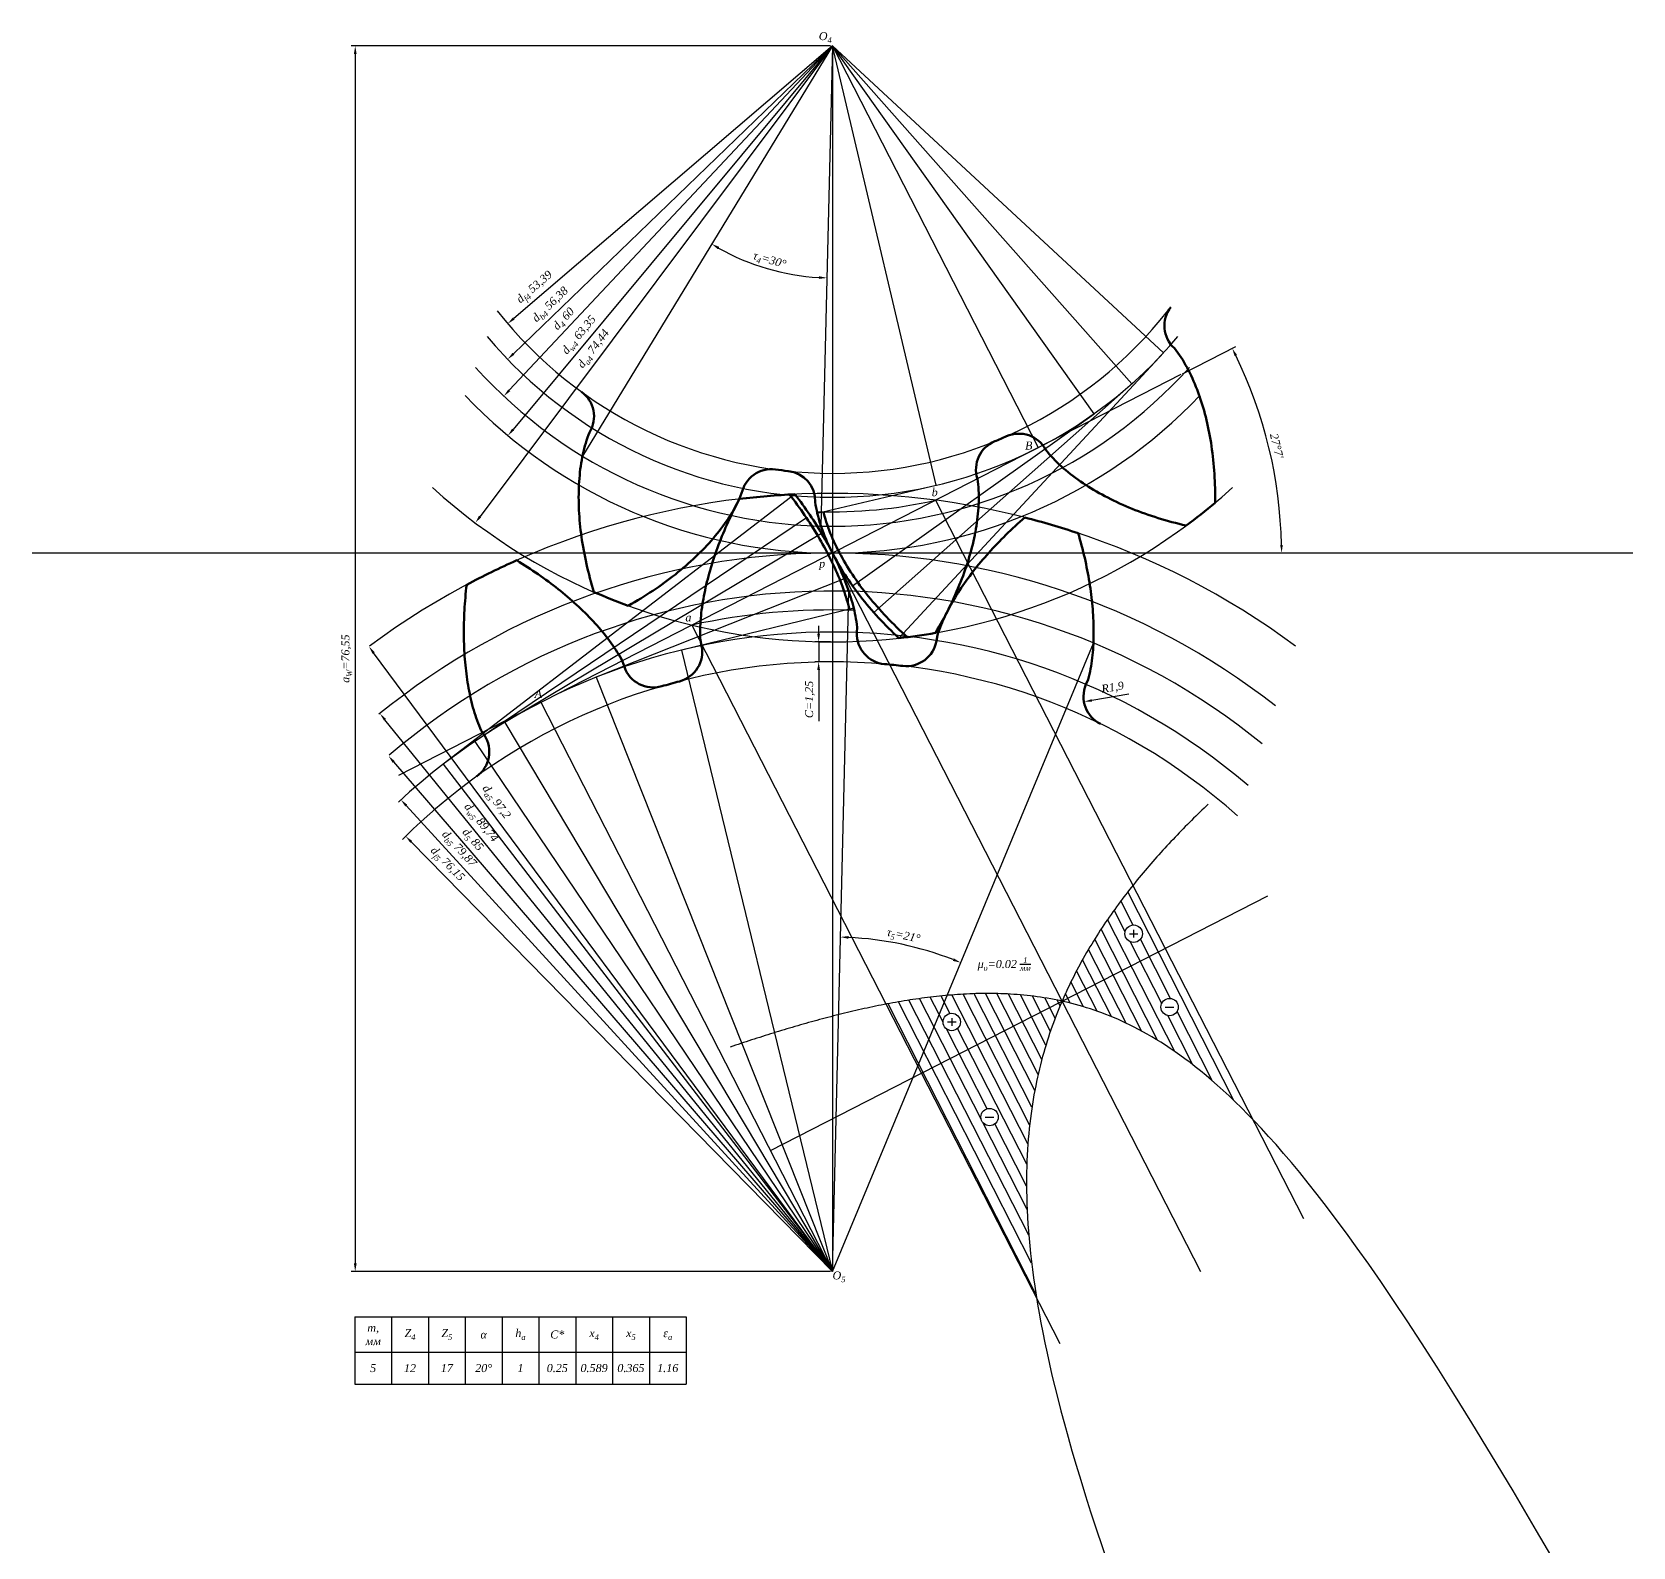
# Model space of a CAD drawing. Header units: millimetres. Extents: x 1322 to 1939, y -282 to 405.
# Drawn here: x 1321.5 to 1421.5, y 119.1 to 213.8 of the extents above; entities that cross this region are included whole.
import ezdxf

# ---------------------------------------------------------------- set-up
doc = ezdxf.new("R2010")
doc.units = ezdxf.units.MM
doc.layers.add('0 @ 0.2', color=7, linetype='Continuous')
doc.styles.get("Standard").update_dxf_attribs({"font": 'timesi.ttf'})
doc.dimstyles.new('ISO-25', dxfattribs={"dimtxt": 2.5, "dimasz": 2.5, "dimexe": 1.25, "dimexo": 0.625, "dimtad": 1, "dimtxsty": 'Standard', "dimcen": 2.5, "dimadec": 0, "dimazin": 0, "dimtfac": 1, "dimtmove": 0, "dimatfit": 3, "dimfxl": 1, "dimarcsym": 0})

# ---------------------------------------------------------------- blocks, each defined once
blk = doc.blocks.new('*D16')
at = {"color": 0, "lineweight": -2}
blk.add_arc((1371.51, 212.9), 14.49, 240.6053, 266.6506, dxfattribs=at)
at = {"color": 0}
for points in [[(1364.36, 200.2), (1364.44, 200.35), (1363.97, 200.53)], [(1370.67, 198.52), (1370.66, 198.35), (1371.17, 198.41)]]:
    blk.add_solid(points, dxfattribs=at)
at = {"layer": 'Defpoints', "color": 0}
for p in [(1371.51, 212.9), (1371.51, 212.9), (1363.7, 200.09), (1366.23, 199.41), (1371.15, 197.9)]:
    blk.add_point(p, dxfattribs=at)
at = {"color": 0, "insert": (1367.57, 199.47), "char_height": 0.5, "attachment_point": 5, "rotation": 343.628}
blk.add_mtext('\\A1;τ\\H0.7x;\\S^ 4;\\H1.42857x;=30°', dxfattribs=at)
blk = doc.blocks.new('*D14')
at = {"color": 0, "lineweight": -2}
blk.add_arc((1371.51, 136.35), 20.89, 68.823, 87.2564, dxfattribs=at)
at = {"color": 0}
for points in [[(1372.51, 157.13), (1372.52, 157.3), (1372.01, 157.24)], [(1379.09, 155.91), (1379.03, 155.75), (1379.52, 155.64)]]:
    blk.add_solid(points, dxfattribs=at)
at = {"layer": 'Defpoints', "color": 0}
for p in [(1372.02, 157.6), (1377.09, 156.48), (1379.66, 155.98), (1371.51, 136.35), (1371.51, 136.35)]:
    blk.add_point(p, dxfattribs=at)
at = {"color": 0, "insert": (1375.94, 157.27), "char_height": 0.5, "attachment_point": 5, "rotation": 348.0397}
blk.add_mtext('\\A1;τ\\H0.7x;\\S^ 5;\\H1.42857x;=21°', dxfattribs=at)
blk = doc.blocks.new('*D15')
at = {"color": 0, "lineweight": -2}
for p, q in [((1371.39, 212.9), (1341.45, 212.9)), ((1341.7, 212.4), (1341.7, 136.85)), ((1371.39, 136.35), (1341.45, 136.35))]:
    blk.add_line(p, q, dxfattribs=at)
at = {"color": 0}
for points in [[(1341.62, 212.4), (1341.79, 212.4), (1341.7, 212.9)], [(1341.62, 136.85), (1341.79, 136.85), (1341.7, 136.35)]]:
    blk.add_solid(points, dxfattribs=at)
at = {"layer": 'Defpoints', "color": 0}
for p in [(1371.51, 212.9), (1341.7, 136.35), (1371.51, 136.35)]:
    blk.add_point(p, dxfattribs=at)
at = {"color": 0, "insert": (1341.17, 174.63), "char_height": 0.5, "attachment_point": 5, "rotation": 90}
blk.add_mtext('\\A1;a\\H0.7x;\\S^ W;\\H1.42857x;=76,55', dxfattribs=at)
blk = doc.blocks.new('*D20')
at = {"color": 0, "lineweight": -2}
for p, q in [((1370.65, 176.18), (1370.65, 176.68)), ((1371.39, 175.68), (1370.4, 175.68)), ((1370.65, 175.68), (1370.65, 174.43)), ((1371.39, 174.43), (1370.4, 174.43)), ((1370.65, 173.93), (1370.65, 170.73))]:
    blk.add_line(p, q, dxfattribs=at)
at = {"color": 0}
for points in [[(1370.56, 176.18), (1370.73, 176.18), (1370.65, 175.68)], [(1370.56, 173.93), (1370.73, 173.93), (1370.65, 174.43)]]:
    blk.add_solid(points, dxfattribs=at)
at = {"layer": 'Defpoints', "color": 0}
for p in [(1371.51, 175.68), (1370.65, 174.43), (1371.51, 174.43)]:
    blk.add_point(p, dxfattribs=at)
at = {"color": 0, "insert": (1370.11, 172.08), "char_height": 0.5, "attachment_point": 5, "rotation": 90}
blk.add_mtext('C=1,25', dxfattribs=at)
blk = doc.blocks.new('*T13')
at = {"color": 0, "linetype": 'ByBlock', "lineweight": -2}
for p, q in [((0, 0), (20.7, 0)), ((0, 0), (0, -4.2)), ((2.3, 0), (2.3, -4.2)), ((4.6, 0), (4.6, -4.2)), ((6.9, 0), (6.9, -4.2)), ((9.2, 0), (9.2, -4.2)), ((11.5, 0), (11.5, -4.2)), ((13.8, 0), (13.8, -4.2)), ((16.1, 0), (16.1, -4.2)), ((18.4, 0), (18.4, -4.2)), ((20.7, 0), (20.7, -4.2)), ((0, -2.2), (20.7, -2.2)), ((0, -4.2), (20.7, -4.2))]:
    blk.add_line(p, q, dxfattribs=at)
at = {"color": 0, "char_height": 0.5, "width": 1.7, "attachment_point": 5}
for s, insert in [('m, мм', (1.15, -1.1)), ('\\A1;Z\\H0.7x;\\S^ 4;', (3.45, -1.1)), ('\\A1;Z\\H0.7x;\\S^ 5;', (5.75, -1.1)), ('α', (8.05, -1.1)), ('\\A1;h\\H0.7x;\\S^ a;', (10.35, -1.1)), ('C*', (12.65, -1.1)), ('\\A1;x\\H0.7x;\\S^ 4;', (14.95, -1.1)), ('\\A1;x\\H0.7x;\\S^ 5;', (17.25, -1.1)), ('\\A1;ε\\H0.7x;\\S^ a;', (19.55, -1.1)), ('5', (1.15, -3.2)), ('12', (3.45, -3.2)), ('17', (5.75, -3.2)), ('20%%D', (8.05, -3.2)), ('1', (10.35, -3.2)), ('0.25', (12.65, -3.2)), ('0.589', (14.95, -3.2)), ('0.365', (17.25, -3.2)), ('1.16', (19.55, -3.2))]:
    blk.add_mtext(s, dxfattribs=dict(at, insert=insert))
blk = doc.blocks.new('*D28')
at = {"color": 0, "lineweight": -2}
blk.add_line((1390.02, 172.42), (1387.71, 172.02), dxfattribs=at)
at = {"color": 0}
blk.add_solid([(1387.7, 172.1), (1387.72, 171.94), (1387.22, 171.94)], dxfattribs=at)
at = {"layer": 'Defpoints', "color": 0}
for p in [(1389.09, 172.26), (1387.22, 171.94)]:
    blk.add_point(p, dxfattribs=at)
at = {"color": 0, "insert": (1389.02, 172.79), "char_height": 0.5, "attachment_point": 5, "rotation": 9.6347}
blk.add_mtext('R1,9', dxfattribs=at)
blk = doc.blocks.new('*D18')
at = {"color": 0, "lineweight": -2}
blk.add_line((1393.38, 192.42), (1396.7, 194.13), dxfattribs=at)
blk.add_arc((1371.51, 181.23), 28.05, 1.0212, 26.1025, dxfattribs=at)
at = {"color": 0}
for points in [[(1396.63, 193.53), (1396.78, 193.6), (1396.48, 194.01)], [(1399.64, 181.73), (1399.48, 181.72), (1399.57, 181.23)]]:
    blk.add_solid(points, dxfattribs=at)
at = {"layer": 'Defpoints', "color": 0}
for p in [(1393.27, 192.37), (1399.22, 185.63), (1321.51, 181.23), (1421.51, 181.23), (1344.41, 167.34)]:
    blk.add_point(p, dxfattribs=at)
at = {"color": 0, "insert": (1399.26, 187.92), "char_height": 0.5, "attachment_point": 5, "rotation": 283.5619}
blk.add_mtext("27°7'", dxfattribs=at)

msp = doc.modelspace()

# ---------------------------------------------------------------- hatches: boundary and pattern name
at = {"layer": '0 @ 0.2'}
h = msp.add_hatch(dxfattribs=at)
h.set_pattern_fill('ANSI31', color=256, angle=72, style=0)
h.set_pattern_definition([(117, (128.061, -57.25646), (-0.56578914, -0.28828397), [])])
h.paths.add_polyline_path([(1378.673, 153.596), (1378.566, 153.586), (1378.379, 153.569), (1378.193, 153.55), (1378.007, 153.53), (1377.822, 153.509), (1377.637, 153.487), (1377.453, 153.464), (1377.269, 153.44), (1377.085, 153.416), (1376.902, 153.39), (1376.72, 153.364), (1376.538, 153.337), (1376.356, 153.309), (1376.174, 153.28), (1375.993, 153.251), (1375.813, 153.221), (1375.633, 153.19), (1375.453, 153.158), (1375.273, 153.126), (1375.094, 153.093), (1374.915, 153.059), (1374.865, 153.049), (1376.843, 149.188)])
h.paths.add_polyline_path([(1385.853, 153.233), (1385.799, 153.245), (1385.579, 153.291), (1385.361, 153.335), (1385.144, 153.376), (1384.928, 153.414), (1384.714, 153.449), (1384.502, 153.482), (1384.29, 153.512), (1384.08, 153.54), (1383.871, 153.565), (1383.663, 153.589), (1383.456, 153.61), (1383.25, 153.629), (1383.045, 153.645), (1382.842, 153.66), (1382.639, 153.673), (1382.437, 153.684), (1382.236, 153.694), (1382.036, 153.701), (1381.837, 153.707), (1381.639, 153.711), (1381.442, 153.714), (1381.245, 153.715), (1381.049, 153.714), (1380.854, 153.712), (1380.66, 153.709), (1380.467, 153.704), (1380.274, 153.698), (1380.082, 153.69), (1379.89, 153.681), (1379.699, 153.671), (1379.509, 153.66), (1379.319, 153.648), (1379.13, 153.634), (1378.942, 153.619), (1378.754, 153.603), (1378.673, 153.596), (1376.843, 149.188), (1377.074, 148.736)])
h.paths.add_polyline_path([(1379.504, 151.934, -1), (1378.417, 151.934, -1)], flags=16)
h.paths.add_polyline_path([(1384.57, 149.52), (1384.638, 149.771), (1384.707, 150.018), (1384.778, 150.262), (1384.851, 150.504), (1384.925, 150.742), (1385, 150.977), (1385.077, 151.209), (1385.156, 151.439), (1385.236, 151.666), (1385.317, 151.89), (1385.4, 152.111), (1385.483, 152.33), (1385.568, 152.547), (1385.655, 152.761), (1385.742, 152.973), (1385.831, 153.183), (1385.853, 153.233), (1377.074, 148.736), (1384.255, 134.718), (1384.229, 134.877), (1384.145, 135.423), (1384.069, 135.955), (1384, 136.472), (1383.938, 136.976), (1383.883, 137.467), (1383.833, 137.946), (1383.79, 138.413), (1383.753, 138.869), (1383.721, 139.314), (1383.694, 139.748), (1383.673, 140.173), (1383.656, 140.589), (1383.644, 140.995), (1383.636, 141.392), (1383.633, 141.782), (1383.634, 142.163), (1383.638, 142.536), (1383.647, 142.902), (1383.659, 143.261), (1383.675, 143.613), (1383.694, 143.959), (1383.717, 144.297), (1383.742, 144.63), (1383.771, 144.957), (1383.802, 145.278), (1383.837, 145.593), (1383.874, 145.904), (1383.914, 146.209), (1383.956, 146.508), (1384.001, 146.804), (1384.049, 147.094), (1384.098, 147.38), (1384.15, 147.661), (1384.204, 147.939), (1384.26, 148.212), (1384.318, 148.481), (1384.379, 148.746), (1384.441, 149.007), (1384.505, 149.265)])
h.paths.add_polyline_path([(1381.865, 145.995, -1), (1380.778, 145.995, -1)], flags=16)
h.paths.add_polyline_path([(1392.295, 156.533), (1385.853, 153.233), (1386.021, 153.195), (1386.244, 153.142), (1386.469, 153.086), (1386.695, 153.026), (1386.924, 152.963), (1387.154, 152.896), (1387.386, 152.825), (1387.621, 152.751), (1387.857, 152.672), (1388.096, 152.588), (1388.337, 152.501), (1388.58, 152.408), (1388.826, 152.311), (1389.075, 152.208), (1389.326, 152.1), (1389.58, 151.987), (1389.838, 151.867), (1390.098, 151.742), (1390.362, 151.61), (1390.629, 151.472), (1390.899, 151.326), (1391.174, 151.173), (1391.452, 151.012), (1391.735, 150.843), (1392.022, 150.666), (1392.313, 150.479), (1392.61, 150.283), (1392.911, 150.077), (1393.218, 149.861), (1393.531, 149.633), (1393.85, 149.393), (1394.175, 149.141), (1394.507, 148.876), (1394.846, 148.596), (1395.193, 148.302), (1395.548, 147.992), (1395.912, 147.664), (1396.285, 147.319), (1396.668, 146.954), (1397.061, 146.569), (1397.466, 146.162), (1397.769, 145.848)])
h.paths.add_polyline_path([(1393.113, 152.865, -1), (1392.027, 152.865, -1)], flags=16)
h.paths.add_polyline_path([(1392.295, 156.533), (1390.28, 160.468), (1390.193, 160.359), (1390.074, 160.209), (1389.956, 160.057), (1389.838, 159.904), (1389.72, 159.751), (1389.603, 159.596), (1389.487, 159.441), (1389.371, 159.285), (1389.256, 159.127), (1389.141, 158.969), (1389.027, 158.809), (1388.913, 158.648), (1388.8, 158.486), (1388.687, 158.324), (1388.575, 158.159), (1388.464, 157.994), (1388.353, 157.828), (1388.243, 157.66), (1388.133, 157.491), (1388.024, 157.321), (1387.916, 157.149), (1387.809, 156.976), (1387.702, 156.802), (1387.596, 156.626), (1387.491, 156.449), (1387.386, 156.27), (1387.282, 156.09), (1387.179, 155.909), (1387.077, 155.726), (1386.976, 155.541), (1386.875, 155.354), (1386.775, 155.166), (1386.677, 154.976), (1386.579, 154.785), (1386.482, 154.591), (1386.386, 154.396), (1386.291, 154.199), (1386.197, 154), (1386.104, 153.798), (1386.012, 153.595), (1385.921, 153.39), (1385.853, 153.233)])
h.paths.add_polyline_path([(1389.782, 157.449, -1), (1390.868, 157.449, -1)], flags=16)

# ---------------------------------------------------------------- linework, layer by layer
for p, q in [((1371.514, 212.899), (1349.501, 183.508)), ((1371.514, 212.899), (1351.322, 191.392)), ((1371.514, 212.899), (1351.563, 188.945)), ((1371.514, 212.899), (1351.585, 193.673)), ((1371.514, 212.899), (1351.604, 195.877)), ((1392.188, 193.734), (1371.514, 212.899)), ((1390.213, 191.804), (1371.514, 212.899)), ((1387.859, 189.931), (1371.514, 212.899)), ((1377.995, 185.464), (1371.514, 212.899)), ((1375.666, 175.911), (1392.188, 193.734)), ((1374.094, 177.515), (1390.213, 191.804)), ((1372.761, 179.186), (1387.859, 189.931)), ((1370.564, 183.708), (1377.995, 185.464)), ((1369.167, 184.898), (1347.197, 168.034)), ((1369.882, 183.428), (1349.178, 169.461)), ((1370.833, 182.453), (1351.05, 170.649)), ((1372.244, 179.623), (1356.754, 173.463)), ((1372.841, 177.778), (1362.074, 175.159)), ((1362.074, 175.159), (1371.514, 136.353)), ((1371.514, 136.353), (1342.852, 174.983)), ((1356.754, 173.463), (1371.514, 136.353)), ((1371.514, 136.353), (1343.56, 170.812)), ((1351.05, 170.649), (1371.514, 136.353)), ((1349.178, 169.461), (1371.514, 136.353)), ((1371.514, 136.353), (1344.104, 168.177)), ((1347.197, 168.034), (1371.514, 136.353)), ((1371.514, 136.353), (1344.891, 165.448)), ((1371.514, 136.353), (1345.204, 163.18)), ((1390.057, 157.449), (1390.593, 157.449)), ((1390.325, 157.682), (1390.325, 157.217)), ((1378.961, 152.166), (1378.961, 151.701)), ((1392.302, 152.865), (1392.838, 152.865)), ((1378.693, 151.934), (1379.229, 151.934)), ((1381.054, 145.995), (1381.59, 145.995))]:
    msp.add_line(p, q)
at = {"color": 7, "ltscale": 0.59}
for p, q in [((1371.514, 212.899), (1355.896, 187.285)), ((1371.514, 212.899), (1370.795, 182.908)), ((1371.514, 212.899), (1371.514, 136.353)), ((1371.514, 212.899), (1384.366, 187.809)), ((1377.956, 184.525), (1400.942, 139.654)), ((1371.514, 181.225), (1394.499, 136.353)), ((1371.514, 136.353), (1372.531, 178.841)), ((1362.735, 176.728), (1385.721, 131.857)), ((1371.514, 136.353), (1387.811, 175.604)), ((1371.514, 136.353), (1353.306, 171.898)), ((1367.645, 143.906), (1398.705, 159.817))]:
    msp.add_line(p, q, dxfattribs=at)
at = {"color": 6, "ltscale": 0.59}
msp.add_line((1393.266, 192.368), (1344.406, 167.339), dxfattribs=at)
at = {"color": 3, "ltscale": 0.59}
msp.add_line((1421.514, 181.225), (1321.514, 181.225), dxfattribs=at)
at = {"lineweight": 100}
for points in [[(1395.412, 184.364), (1395.412, 184.364), (1395.414, 184.593), (1395.414, 184.822), (1395.412, 185.049), (1395.407, 185.275), (1395.401, 185.5), (1395.392, 185.724), (1395.381, 185.947), (1395.368, 186.169), (1395.353, 186.389), (1395.336, 186.608), (1395.317, 186.826), (1395.295, 187.043), (1395.271, 187.258), (1395.246, 187.472), (1395.218, 187.684), (1395.188, 187.896), (1395.156, 188.105), (1395.121, 188.314), (1395.085, 188.521), (1395.047, 188.726), (1395.006, 188.93), (1394.964, 189.133), (1394.919, 189.334), (1394.872, 189.533), (1394.823, 189.731), (1394.772, 189.927), (1394.719, 190.121), (1394.664, 190.314), (1394.606, 190.505), (1394.547, 190.694), (1394.485, 190.881), (1394.432, 191.036), (1394.422, 191.066), (1394.356, 191.25), (1394.288, 191.432), (1394.217, 191.611), (1394.145, 191.789), (1394.07, 191.964), (1393.993, 192.138), (1393.914, 192.309), (1393.833, 192.478), (1393.749, 192.644), (1393.71, 192.718), (1393.662, 192.808), (1393.573, 192.97), (1393.482, 193.128), (1393.388, 193.284), (1393.291, 193.437), (1393.191, 193.587), (1393.087, 193.733), (1392.981, 193.875), (1392.87, 194.013)], [(1356.615, 178.79), (1356.615, 178.79), (1356.548, 179.01), (1356.484, 179.229), (1356.422, 179.448), (1356.362, 179.666), (1356.305, 179.884), (1356.251, 180.101), (1356.198, 180.318), (1356.148, 180.534), (1356.101, 180.75), (1356.056, 180.965), (1356.013, 181.18), (1355.973, 181.394), (1355.935, 181.607), (1355.899, 181.819), (1355.866, 182.031), (1355.836, 182.242), (1355.807, 182.453), (1355.781, 182.662), (1355.758, 182.871), (1355.737, 183.079), (1355.719, 183.286), (1355.702, 183.492), (1355.689, 183.698), (1355.678, 183.902), (1355.669, 184.106), (1355.663, 184.308), (1355.659, 184.51), (1355.658, 184.71), (1355.659, 184.909), (1355.663, 185.108), (1355.669, 185.305), (1355.676, 185.469), (1355.678, 185.501), (1355.69, 185.695), (1355.704, 185.889), (1355.721, 186.081), (1355.74, 186.272), (1355.762, 186.461), (1355.787, 186.649), (1355.815, 186.836), (1355.846, 187.021), (1355.88, 187.204), (1355.896, 187.285), (1355.916, 187.386), (1355.956, 187.566), (1355.999, 187.744), (1356.046, 187.92), (1356.096, 188.094), (1356.15, 188.265), (1356.208, 188.435), (1356.27, 188.601), (1356.338, 188.764)], [(1393.604, 182.942), (1393.604, 182.942), (1393.38, 182.994), (1393.158, 183.048), (1392.938, 183.104), (1392.719, 183.161), (1392.502, 183.221), (1392.286, 183.282), (1392.072, 183.345), (1391.86, 183.41), (1391.649, 183.477), (1391.44, 183.545), (1391.233, 183.616), (1391.028, 183.688), (1390.824, 183.761), (1390.623, 183.837), (1390.423, 183.914), (1390.224, 183.993), (1390.028, 184.074), (1389.834, 184.156), (1389.641, 184.241), (1389.45, 184.326), (1389.262, 184.414), (1389.075, 184.503), (1388.89, 184.594), (1388.708, 184.686), (1388.527, 184.781), (1388.349, 184.876), (1388.172, 184.974), (1387.998, 185.073), (1387.826, 185.174), (1387.656, 185.276), (1387.489, 185.38), (1387.351, 185.469), (1387.324, 185.486), (1387.161, 185.593), (1387.001, 185.702), (1386.843, 185.813), (1386.687, 185.925), (1386.534, 186.039), (1386.384, 186.155), (1386.236, 186.272), (1386.091, 186.392), (1385.95, 186.512), (1385.887, 186.567), (1385.811, 186.635), (1385.675, 186.759), (1385.542, 186.886), (1385.413, 187.014), (1385.287, 187.144), (1385.165, 187.277), (1385.048, 187.412), (1384.935, 187.549), (1384.827, 187.689)], [(1377.942, 176.238), (1377.942, 176.238), (1378.059, 176.435), (1378.173, 176.633), (1378.285, 176.831), (1378.394, 177.029), (1378.501, 177.227), (1378.605, 177.426), (1378.708, 177.624), (1378.807, 177.822), (1378.904, 178.021), (1378.999, 178.219), (1379.091, 178.418), (1379.181, 178.616), (1379.268, 178.814), (1379.352, 179.012), (1379.434, 179.21), (1379.514, 179.408), (1379.591, 179.606), (1379.666, 179.804), (1379.738, 180.001), (1379.807, 180.198), (1379.874, 180.395), (1379.939, 180.592), (1380, 180.788), (1380.059, 180.984), (1380.116, 181.18), (1380.17, 181.375), (1380.221, 181.57), (1380.269, 181.764), (1380.315, 181.958), (1380.358, 182.152), (1380.399, 182.345), (1380.43, 182.506), (1380.436, 182.537), (1380.471, 182.729), (1380.503, 182.921), (1380.532, 183.111), (1380.558, 183.301), (1380.581, 183.491), (1380.601, 183.679), (1380.618, 183.867), (1380.632, 184.054), (1380.642, 184.24), (1380.646, 184.323), (1380.649, 184.426), (1380.653, 184.61), (1380.653, 184.793), (1380.649, 184.975), (1380.642, 185.156), (1380.63, 185.335), (1380.614, 185.514), (1380.592, 185.69), (1380.565, 185.865)], [(1358.75, 177.935), (1358.75, 177.935), (1358.95, 178.048), (1359.148, 178.162), (1359.344, 178.278), (1359.537, 178.395), (1359.729, 178.513), (1359.919, 178.632), (1360.106, 178.753), (1360.291, 178.875), (1360.475, 178.998), (1360.656, 179.123), (1360.835, 179.249), (1361.012, 179.376), (1361.186, 179.504), (1361.359, 179.633), (1361.529, 179.763), (1361.697, 179.895), (1361.862, 180.028), (1362.026, 180.162), (1362.187, 180.296), (1362.346, 180.432), (1362.502, 180.57), (1362.656, 180.708), (1362.808, 180.847), (1362.957, 180.987), (1363.104, 181.128), (1363.248, 181.27), (1363.39, 181.414), (1363.529, 181.558), (1363.666, 181.703), (1363.8, 181.849), (1363.931, 181.996), (1364.039, 182.12), (1364.06, 182.144), (1364.186, 182.293), (1364.309, 182.443), (1364.43, 182.593), (1364.547, 182.745), (1364.662, 182.897), (1364.773, 183.051), (1364.882, 183.205), (1364.987, 183.36), (1365.09, 183.516), (1365.134, 183.585), (1365.188, 183.672), (1365.284, 183.83), (1365.375, 183.989), (1365.463, 184.148), (1365.547, 184.309), (1365.627, 184.47), (1365.702, 184.633), (1365.771, 184.796), (1365.835, 184.961)], [(1363.264, 175.78), (1363.254, 175.948), (1363.248, 176.117), (1363.246, 176.287), (1363.248, 176.457), (1363.252, 176.628), (1363.26, 176.799), (1363.271, 176.971), (1363.285, 177.144), (1363.301, 177.317), (1363.319, 177.49), (1363.341, 177.664), (1363.364, 177.838), (1363.39, 178.013), (1363.399, 178.072), (1363.418, 178.188), (1363.448, 178.363), (1363.48, 178.539), (1363.515, 178.715), (1363.552, 178.891), (1363.59, 179.067), (1363.631, 179.244), (1363.674, 179.421), (1363.718, 179.598), (1363.765, 179.776), (1363.814, 179.953), (1363.864, 180.131), (1363.916, 180.309), (1363.97, 180.487), (1364.003, 180.592), (1364.026, 180.665), (1364.084, 180.844), (1364.144, 181.022), (1364.205, 181.201), (1364.269, 181.38), (1364.334, 181.559), (1364.401, 181.738), (1364.469, 181.917), (1364.539, 182.096), (1364.611, 182.275), (1364.685, 182.455), (1364.761, 182.634), (1364.838, 182.813), (1364.917, 182.992), (1364.997, 183.172), (1365.08, 183.351), (1365.164, 183.53), (1365.249, 183.71), (1365.336, 183.889), (1365.425, 184.068), (1365.516, 184.247), (1365.608, 184.427), (1365.702, 184.606)], [(1372.583, 177.658), (1372.552, 177.786), (1372.509, 177.954), (1372.463, 178.121), (1372.414, 178.289), (1372.363, 178.456), (1372.31, 178.624), (1372.254, 178.791), (1372.235, 178.847), (1372.196, 178.958), (1372.135, 179.126), (1372.073, 179.293), (1372.008, 179.46), (1371.941, 179.627), (1371.873, 179.794), (1371.802, 179.961), (1371.729, 180.128), (1371.654, 180.295), (1371.577, 180.461), (1371.498, 180.628), (1371.418, 180.794), (1371.335, 180.96), (1371.251, 181.126), (1371.2, 181.224), (1371.165, 181.292), (1371.077, 181.458), (1370.987, 181.623), (1370.895, 181.789), (1370.802, 181.954), (1370.706, 182.118), (1370.609, 182.283), (1370.511, 182.447), (1370.41, 182.612), (1370.308, 182.775), (1370.204, 182.939), (1370.099, 183.103), (1369.991, 183.266), (1369.882, 183.428), (1369.772, 183.591), (1369.66, 183.753), (1369.546, 183.915), (1369.43, 184.077), (1369.313, 184.238), (1369.194, 184.399), (1369.074, 184.56), (1368.952, 184.72), (1368.828, 184.88)], [(1373.048, 176.605), (1373.03, 176.772), (1373.007, 176.94), (1372.981, 177.107), (1372.951, 177.275), (1372.917, 177.442), (1372.881, 177.61), (1372.841, 177.778), (1372.799, 177.946), (1372.754, 178.113), (1372.707, 178.281), (1372.657, 178.449), (1372.605, 178.617), (1372.55, 178.785), (1372.531, 178.841), (1372.493, 178.953), (1372.434, 179.12), (1372.373, 179.288), (1372.309, 179.456), (1372.244, 179.623), (1372.176, 179.791), (1372.106, 179.958), (1372.034, 180.126), (1371.961, 180.293), (1371.885, 180.46), (1371.808, 180.627), (1371.728, 180.794), (1371.647, 180.961), (1371.563, 181.127), (1371.514, 181.225), (1371.478, 181.293), (1371.392, 181.46), (1371.303, 181.626), (1371.212, 181.792), (1371.12, 181.957), (1371.026, 182.123), (1370.93, 182.288), (1370.833, 182.453), (1370.733, 182.618), (1370.632, 182.783), (1370.529, 182.947), (1370.425, 183.111), (1370.319, 183.275), (1370.211, 183.439), (1370.102, 183.602), (1369.991, 183.765), (1369.878, 183.928), (1369.763, 184.09), (1369.647, 184.252), (1369.53, 184.414), (1369.41, 184.576), (1369.29, 184.737), (1369.167, 184.898)], [(1375.666, 175.911), (1375.666, 175.911), (1375.498, 176.067), (1375.333, 176.225), (1375.17, 176.384), (1375.009, 176.543), (1374.851, 176.703), (1374.695, 176.864), (1374.541, 177.025), (1374.389, 177.188), (1374.24, 177.351), (1374.094, 177.515), (1373.95, 177.679), (1373.808, 177.844), (1373.668, 178.01), (1373.531, 178.176), (1373.397, 178.343), (1373.265, 178.511), (1373.135, 178.679), (1373.008, 178.847), (1372.883, 179.016), (1372.761, 179.186), (1372.641, 179.356), (1372.524, 179.527), (1372.41, 179.698), (1372.298, 179.869), (1372.188, 180.041), (1372.082, 180.213), (1371.978, 180.386), (1371.877, 180.559), (1371.778, 180.732), (1371.682, 180.906), (1371.589, 181.079), (1371.514, 181.225), (1371.499, 181.254), (1371.412, 181.428), (1371.327, 181.603), (1371.246, 181.777), (1371.167, 181.952), (1371.092, 182.128), (1371.019, 182.303), (1370.95, 182.478), (1370.884, 182.654), (1370.822, 182.83), (1370.795, 182.908), (1370.763, 183.005), (1370.708, 183.181), (1370.656, 183.357), (1370.608, 183.532), (1370.564, 183.708), (1370.525, 183.884), (1370.491, 184.059), (1370.461, 184.235), (1370.438, 184.41)], [(1376.182, 175.972), (1376.182, 175.972), (1376.012, 176.127), (1375.844, 176.282), (1375.679, 176.438), (1375.516, 176.595), (1375.356, 176.753), (1375.197, 176.912), (1375.041, 177.071), (1374.888, 177.231), (1374.737, 177.392), (1374.588, 177.554), (1374.441, 177.716), (1374.297, 177.88), (1374.155, 178.043), (1374.016, 178.208), (1373.879, 178.373), (1373.744, 178.538), (1373.613, 178.705), (1373.483, 178.871), (1373.356, 179.039), (1373.231, 179.207), (1373.109, 179.375), (1372.99, 179.544), (1372.873, 179.713), (1372.759, 179.883), (1372.647, 180.054), (1372.538, 180.224), (1372.432, 180.395), (1372.328, 180.567), (1372.227, 180.739), (1372.129, 180.911), (1372.033, 181.084), (1371.956, 181.228), (1371.941, 181.256), (1371.851, 181.43), (1371.764, 181.603), (1371.68, 181.777), (1371.599, 181.951), (1371.521, 182.125), (1371.447, 182.299), (1371.375, 182.474), (1371.307, 182.648), (1371.242, 182.823), (1371.214, 182.901), (1371.18, 182.998), (1371.123, 183.173), (1371.068, 183.348), (1371.018, 183.523), (1370.972, 183.698), (1370.946, 183.809)], [(1378.064, 176.098), (1378.115, 176.258), (1378.17, 176.418), (1378.23, 176.577), (1378.293, 176.735), (1378.359, 176.892), (1378.428, 177.049), (1378.501, 177.206), (1378.575, 177.362), (1378.653, 177.517), (1378.733, 177.672), (1378.816, 177.827), (1378.9, 177.981), (1378.987, 178.134), (1379.017, 178.186), (1379.077, 178.287), (1379.168, 178.44), (1379.262, 178.592), (1379.358, 178.743), (1379.456, 178.895), (1379.555, 179.045), (1379.657, 179.195), (1379.761, 179.345), (1379.867, 179.494), (1379.974, 179.642), (1380.084, 179.791), (1380.195, 179.938), (1380.308, 180.085), (1380.423, 180.232), (1380.491, 180.318), (1380.539, 180.378), (1380.658, 180.523), (1380.778, 180.668), (1380.9, 180.813), (1381.023, 180.957), (1381.149, 181.1), (1381.276, 181.243), (1381.404, 181.385), (1381.535, 181.527), (1381.666, 181.668), (1381.8, 181.808), (1381.935, 181.948), (1382.072, 182.087), (1382.21, 182.226), (1382.35, 182.364), (1382.492, 182.502), (1382.635, 182.639), (1382.779, 182.775), (1382.925, 182.911), (1383.073, 183.046), (1383.222, 183.18), (1383.373, 183.314), (1383.525, 183.447)], [(1387.485, 173.333), (1387.528, 173.495), (1387.568, 173.659), (1387.604, 173.825), (1387.636, 173.992), (1387.666, 174.161), (1387.692, 174.33), (1387.716, 174.501), (1387.737, 174.673), (1387.756, 174.845), (1387.772, 175.019), (1387.787, 175.193), (1387.798, 175.369), (1387.808, 175.545), (1387.811, 175.604), (1387.816, 175.722), (1387.821, 175.9), (1387.824, 176.078), (1387.826, 176.258), (1387.825, 176.438), (1387.823, 176.618), (1387.818, 176.8), (1387.812, 176.982), (1387.803, 177.164), (1387.793, 177.347), (1387.781, 177.531), (1387.767, 177.715), (1387.752, 177.9), (1387.734, 178.086), (1387.723, 178.195), (1387.715, 178.271), (1387.694, 178.458), (1387.671, 178.645), (1387.647, 178.832), (1387.621, 179.02), (1387.593, 179.208), (1387.563, 179.397), (1387.532, 179.586), (1387.499, 179.776), (1387.464, 179.966), (1387.428, 180.156), (1387.389, 180.347), (1387.35, 180.538), (1387.308, 180.73), (1387.265, 180.921), (1387.221, 181.114), (1387.174, 181.306), (1387.126, 181.499), (1387.077, 181.692), (1387.025, 181.885), (1386.972, 182.079), (1386.918, 182.273), (1386.862, 182.467)], [(1358.404, 174.441), (1358.326, 174.591), (1358.245, 174.739), (1358.16, 174.885), (1358.071, 175.03), (1357.979, 175.175), (1357.885, 175.318), (1357.787, 175.46), (1357.688, 175.601), (1357.585, 175.742), (1357.48, 175.881), (1357.373, 176.02), (1357.264, 176.157), (1357.152, 176.294), (1357.114, 176.34), (1357.038, 176.43), (1356.923, 176.565), (1356.805, 176.699), (1356.685, 176.833), (1356.563, 176.965), (1356.44, 177.097), (1356.314, 177.228), (1356.187, 177.358), (1356.058, 177.487), (1355.927, 177.616), (1355.794, 177.743), (1355.66, 177.87), (1355.524, 177.996), (1355.386, 178.122), (1355.304, 178.195), (1355.247, 178.246), (1355.105, 178.37), (1354.963, 178.493), (1354.818, 178.615), (1354.672, 178.736), (1354.525, 178.856), (1354.376, 178.976), (1354.225, 179.094), (1354.073, 179.212), (1353.92, 179.329), (1353.764, 179.445), (1353.608, 179.561), (1353.45, 179.675), (1353.29, 179.789), (1353.129, 179.901), (1352.966, 180.013), (1352.802, 180.124), (1352.637, 180.234), (1352.47, 180.344), (1352.302, 180.452), (1352.133, 180.56), (1351.962, 180.666), (1351.789, 180.772)], [(1349.578, 170.138), (1349.508, 170.291), (1349.442, 170.446), (1349.379, 170.603), (1349.319, 170.763), (1349.262, 170.924), (1349.207, 171.087), (1349.155, 171.251), (1349.105, 171.417), (1349.058, 171.584), (1349.012, 171.752), (1348.969, 171.922), (1348.928, 172.093), (1348.889, 172.265), (1348.877, 172.323), (1348.852, 172.438), (1348.817, 172.613), (1348.784, 172.788), (1348.753, 172.965), (1348.723, 173.142), (1348.695, 173.321), (1348.669, 173.5), (1348.645, 173.681), (1348.623, 173.862), (1348.602, 174.044), (1348.583, 174.227), (1348.566, 174.411), (1348.551, 174.596), (1348.537, 174.782), (1348.529, 174.892), (1348.525, 174.968), (1348.514, 175.156), (1348.505, 175.344), (1348.498, 175.533), (1348.492, 175.722), (1348.488, 175.913), (1348.486, 176.104), (1348.485, 176.295), (1348.486, 176.488), (1348.489, 176.681), (1348.493, 176.875), (1348.498, 177.069), (1348.505, 177.264), (1348.514, 177.46), (1348.525, 177.656), (1348.537, 177.853), (1348.55, 178.051), (1348.565, 178.249), (1348.582, 178.448), (1348.6, 178.647), (1348.62, 178.847), (1348.641, 179.047), (1348.664, 179.248)], [(1373.048, 176.605), (1373.035, 176.254)], [(1378.064, 176.098), (1378.006, 175.752)], [(1363.264, 175.78), (1363.336, 175.437)], [(1358.404, 174.441), (1358.518, 174.109)], [(1387.485, 173.333), (1387.346, 173.01)], [(1349.578, 170.138), (1349.769, 169.843)]]:
    msp.add_lwpolyline(points, dxfattribs=at)
for points in [[(1394.985, 165.548), (1394.853, 165.423), (1394.722, 165.296), (1394.591, 165.17), (1394.46, 165.043), (1394.329, 164.915), (1394.199, 164.787), (1394.069, 164.658), (1393.939, 164.529), (1393.809, 164.399), (1393.68, 164.269), (1393.551, 164.138), (1393.422, 164.006), (1393.294, 163.874), (1393.165, 163.742), (1393.038, 163.609), (1392.91, 163.475), (1392.783, 163.341), (1392.656, 163.206), (1392.529, 163.07), (1392.403, 162.934), (1392.277, 162.797), (1392.151, 162.66), (1392.026, 162.521), (1391.901, 162.382), (1391.777, 162.243), (1391.653, 162.103), (1391.529, 161.962), (1391.405, 161.82), (1391.282, 161.677), (1391.16, 161.534), (1391.037, 161.39), (1390.915, 161.245), (1390.794, 161.1), (1390.673, 160.953), (1390.552, 160.806), (1390.432, 160.658), (1390.312, 160.509), (1390.193, 160.359), (1390.074, 160.209), (1389.956, 160.057), (1389.838, 159.904), (1389.72, 159.751), (1389.603, 159.596), (1389.487, 159.441), (1389.371, 159.285), (1389.256, 159.127), (1389.141, 158.969), (1389.027, 158.809), (1388.913, 158.648), (1388.8, 158.486), (1388.687, 158.324), (1388.575, 158.159), (1388.464, 157.994), (1388.353, 157.828), (1388.243, 157.66), (1388.133, 157.491), (1388.024, 157.321), (1387.916, 157.149), (1387.809, 156.976), (1387.702, 156.802), (1387.596, 156.626), (1387.491, 156.449), (1387.386, 156.27), (1387.282, 156.09), (1387.179, 155.909), (1387.077, 155.726), (1386.976, 155.541), (1386.875, 155.354), (1386.775, 155.166), (1386.677, 154.976), (1386.579, 154.785), (1386.482, 154.591), (1386.386, 154.396), (1386.291, 154.199), (1386.197, 154), (1386.104, 153.798), (1386.012, 153.595), (1385.921, 153.39), (1385.853, 153.233), (1385.831, 153.183), (1385.742, 152.973), (1385.655, 152.761), (1385.568, 152.547), (1385.483, 152.33), (1385.4, 152.111), (1385.317, 151.89), (1385.236, 151.666), (1385.156, 151.439), (1385.077, 151.209), (1385, 150.977), (1384.925, 150.742), (1384.851, 150.504), (1384.778, 150.262), (1384.707, 150.018), (1384.638, 149.771), (1384.57, 149.52), (1384.505, 149.265), (1384.441, 149.007), (1384.379, 148.746), (1384.318, 148.481), (1384.26, 148.212), (1384.204, 147.939), (1384.15, 147.661), (1384.098, 147.38), (1384.049, 147.094), (1384.001, 146.804), (1383.956, 146.508), (1383.914, 146.209), (1383.874, 145.904), (1383.837, 145.593), (1383.802, 145.278), (1383.771, 144.957), (1383.742, 144.63), (1383.717, 144.297), (1383.694, 143.959), (1383.675, 143.613), (1383.659, 143.261), (1383.647, 142.902), (1383.638, 142.536), (1383.634, 142.163), (1383.633, 141.782), (1383.636, 141.392), (1383.644, 140.995), (1383.656, 140.589), (1383.673, 140.173), (1383.694, 139.748), (1383.721, 139.314), (1383.753, 138.869), (1383.79, 138.413), (1383.833, 137.946), (1383.883, 137.467), (1383.938, 136.976), (1384, 136.472), (1384.069, 135.955), (1384.145, 135.423), (1384.229, 134.877), (1384.321, 134.315), (1384.421, 133.737), (1384.53, 133.142), (1384.648, 132.528), (1384.776, 131.895), (1384.914, 131.243), (1385.064, 130.569), (1385.224, 129.873), (1385.397, 129.153), (1385.583, 128.407), (1385.782, 127.636), (1385.996, 126.836), (1386.225, 126.005), (1386.47, 125.143), (1386.733, 124.247), (1387.015, 123.315), (1387.316, 122.344), (1387.639, 121.331), (1387.984, 120.275), (1388.354, 119.17), (1388.75, 118.014)], [(1417.124, 117.354), (1415.496, 120.149), (1414.023, 122.641), (1412.682, 124.876), (1411.454, 126.89), (1410.324, 128.715), (1409.278, 130.373), (1408.307, 131.887), (1407.4, 133.274), (1406.552, 134.547), (1405.755, 135.721), (1405.004, 136.804), (1404.293, 137.808), (1403.62, 138.739), (1402.981, 139.606), (1402.371, 140.413), (1401.789, 141.166), (1401.232, 141.871), (1400.698, 142.53), (1400.185, 143.149), (1399.692, 143.729), (1399.216, 144.275), (1398.757, 144.789), (1398.313, 145.274), (1397.883, 145.73), (1397.466, 146.162), (1397.061, 146.569), (1396.668, 146.954), (1396.285, 147.319), (1395.912, 147.664), (1395.548, 147.992), (1395.193, 148.302), (1394.846, 148.596), (1394.507, 148.876), (1394.175, 149.141), (1393.85, 149.393), (1393.531, 149.633), (1393.218, 149.861), (1392.911, 150.077), (1392.61, 150.283), (1392.313, 150.479), (1392.022, 150.666), (1391.735, 150.843), (1391.452, 151.012), (1391.174, 151.173), (1390.899, 151.326), (1390.629, 151.472), (1390.362, 151.61), (1390.098, 151.742), (1389.838, 151.867), (1389.58, 151.987), (1389.326, 152.1), (1389.075, 152.208), (1388.826, 152.311), (1388.58, 152.408), (1388.337, 152.501), (1388.096, 152.588), (1387.857, 152.672), (1387.621, 152.751), (1387.386, 152.825), (1387.154, 152.896), (1386.924, 152.963), (1386.695, 153.026), (1386.469, 153.086), (1386.244, 153.142), (1386.021, 153.195), (1385.853, 153.233), (1385.799, 153.245), (1385.579, 153.291), (1385.361, 153.335), (1385.144, 153.376), (1384.928, 153.414), (1384.714, 153.449), (1384.502, 153.482), (1384.29, 153.512), (1384.08, 153.54), (1383.871, 153.565), (1383.663, 153.589), (1383.456, 153.61), (1383.25, 153.629), (1383.045, 153.645), (1382.842, 153.66), (1382.639, 153.673), (1382.437, 153.684), (1382.236, 153.694), (1382.036, 153.701), (1381.837, 153.707), (1381.639, 153.711), (1381.442, 153.714), (1381.245, 153.715), (1381.049, 153.714), (1380.854, 153.712), (1380.66, 153.709), (1380.467, 153.704), (1380.274, 153.698), (1380.082, 153.69), (1379.89, 153.681), (1379.699, 153.671), (1379.509, 153.66), (1379.319, 153.648), (1379.13, 153.634), (1378.942, 153.619), (1378.754, 153.603), (1378.566, 153.586), (1378.379, 153.569), (1378.193, 153.55), (1378.007, 153.53), (1377.822, 153.509), (1377.637, 153.487), (1377.453, 153.464), (1377.269, 153.44), (1377.085, 153.416), (1376.902, 153.39), (1376.72, 153.364), (1376.538, 153.337), (1376.356, 153.309), (1376.174, 153.28), (1375.993, 153.251), (1375.813, 153.221), (1375.633, 153.19), (1375.453, 153.158), (1375.273, 153.126), (1375.094, 153.093), (1374.915, 153.059), (1374.737, 153.025), (1374.559, 152.99), (1374.381, 152.954), (1374.204, 152.918), (1374.026, 152.881), (1373.849, 152.843), (1373.673, 152.805), (1373.497, 152.767), (1373.321, 152.728), (1373.145, 152.688), (1372.969, 152.648), (1372.794, 152.607), (1372.619, 152.566), (1372.445, 152.524), (1372.27, 152.482), (1372.096, 152.439), (1371.922, 152.396), (1371.748, 152.352), (1371.575, 152.308), (1371.402, 152.264), (1371.229, 152.219), (1371.056, 152.173), (1370.883, 152.128), (1370.711, 152.081), (1370.539, 152.035), (1370.367, 151.988), (1370.195, 151.94), (1370.023, 151.892), (1369.852, 151.844), (1369.681, 151.796), (1369.51, 151.747), (1369.339, 151.697), (1369.169, 151.648), (1368.998, 151.598), (1368.828, 151.547), (1368.658, 151.497), (1368.488, 151.446), (1368.318, 151.394), (1368.148, 151.343), (1367.979, 151.291), (1367.81, 151.239), (1367.641, 151.186), (1367.472, 151.133), (1367.303, 151.08), (1367.134, 151.027), (1366.966, 150.973), (1366.797, 150.919), (1366.629, 150.865), (1366.461, 150.81), (1366.293, 150.755), (1366.125, 150.7), (1365.957, 150.645), (1365.79, 150.589), (1365.622, 150.533), (1365.455, 150.477), (1365.288, 150.421), (1365.121, 150.365)]]:
    msp.add_lwpolyline(points)
for centre in [(1390.325, 157.449), (1392.57, 152.865), (1378.961, 151.934), (1381.322, 145.995)]:
    msp.add_circle(centre, 0.543)
at = {"color": 7}
for centre, radius, start, end in [((1371.514, 212.899), 26.695, 218.28582, 321.71418), ((1371.514, 136.353), 38.075, 48.36244, 134.87498)]:
    msp.add_arc(centre, radius, start, end, dxfattribs=at)
at = {"lineweight": 100}
for centre, radius, start, end in [((1394.145, 195.421), 1.9, 142.32115, 227.84364), ((1354.718, 189.757), 1.9, 328.5066, 54.02908), ((1382.374, 186.447), 1.9, 112.32115, 197.84364), ((1371.514, 212.899), 26.695, 292.32115, 294.02908), ((1383.157, 186.782), 1.9, 28.5066, 114.02908), ((1367.693, 184.561), 1.9, 82.32115, 167.84364), ((1371.514, 212.899), 26.695, 262.32115, 264.02908), ((1368.539, 184.459), 1.9, 358.5066, 84.02908), ((1371.514, 136.353), 48.601, 92.76739, 96.86774), ((1371.514, 212.899), 37.221, 306.40459, 309.94564), ((1371.514, 136.353), 48.601, 71.59092, 75.69127), ((1371.514, 136.353), 48.601, 113.94386, 118.04421), ((1371.514, 212.899), 37.221, 246.40459, 249.94564), ((1374.933, 176.182), 1.9, 177.817, 265.09273), ((1371.514, 212.899), 37.221, 276.40459, 279.94564), ((1361.476, 175.048), 1.9, 284.5424, 11.81812), ((1376.132, 176.061), 1.9, 263.36593, 350.64165), ((1360.315, 174.728), 1.9, 198.99348, 286.2692), ((1371.514, 136.353), 38.075, 83.36593, 85.09273), ((1371.514, 136.353), 38.075, 104.5424, 106.2692), ((1389.09, 172.257), 1.9, 156.64053, 243.91626), ((1348.176, 168.809), 1.9, 305.71887, 32.99459)]:
    msp.add_arc(centre, radius, start, end, dxfattribs=at)
at = {"color": 6}
for centre, radius, start, end in [((1371.514, 212.899), 28.191, 220.07467, 319.92533), ((1371.514, 136.353), 39.937, 49.46447, 132.76785)]:
    msp.add_arc(centre, radius, start, end, dxfattribs=at)
at = {"color": 1}
for centre, radius, start, end in [((1371.514, 212.899), 30, 222, 318), ((1371.514, 136.353), 42.5, 50.82353, 130.65281)]:
    msp.add_arc(centre, radius, start, end, dxfattribs=at)
at = {"color": 3}
for centre, radius, start, end in [((1371.514, 212.899), 31.674, 223.58569, 316.41431), ((1371.514, 136.353), 44.872, 51.94284, 129.14966)]:
    msp.add_arc(centre, radius, start, end, dxfattribs=at)
at = {"color": 5}
for centre, radius, start, end in [((1371.514, 212.899), 37.221, 227.82006, 312.17994), ((1371.514, 136.353), 48.601, 53.48184, 126.51816)]:
    msp.add_arc(centre, radius, start, end, dxfattribs=at)
for centre, radius, start, end in [((1371.514, 212.899), 29.096, 268.08157, 282.79287), ((1371.514, 136.353), 41.318, 88.11656, 102.26652)]:
    msp.add_arc(centre, radius, start, end)
for points in [[(1351.55, 195.94), (1351.658, 195.813), (1351.224, 195.552)], [(1351.527, 193.733), (1351.643, 193.613), (1351.225, 193.326)], [(1351.261, 191.45), (1351.383, 191.335), (1350.98, 191.028)], [(1351.499, 188.998), (1351.627, 188.892), (1351.243, 188.561)], [(1349.434, 183.558), (1349.568, 183.458), (1349.201, 183.107)], [(1342.919, 175.032), (1342.785, 174.933), (1342.554, 175.384)], [(1343.624, 170.865), (1343.495, 170.76), (1343.245, 171.201)], [(1344.167, 168.231), (1344.041, 168.122), (1343.778, 168.556)], [(1344.952, 165.504), (1344.829, 165.392), (1344.553, 165.817)], [(1345.263, 163.239), (1345.144, 163.122), (1344.854, 163.537)]]:
    msp.add_solid(points)

# ---------------------------------------------------------------- block references
msp.add_blockref('*T13', (1341.673, 133.512))

# ---------------------------------------------------------------- texts
at = {"char_height": 0.5, "attachment_point": 5}
for s, insert, rotation in [('\\A1;d\\H0.7x;\\S^ f4;\\H1.42857x; 53,39', (1352.928, 197.798), 40.53023), ('\\A1;d\\H0.7x;\\S^ b4;\\H1.42857x; 56,38', (1353.92, 196.708), 43.97218), ('\\A1;d\\H0.7x;\\S^ 4;\\H1.42857x; 60', (1354.76, 195.815), 46.80651), ('\\A1;d\\H0.7x;\\S^ w4;\\H1.42857x; 63,35', (1355.721, 194.816), 50.21113), ('\\A1;d\\H0.7x;\\S^ a4;\\H1.42857x; 74,44', (1356.622, 193.954), 53.16905), ('\\A1;d\\H0.7x;\\S^ a5;\\H1.42857x; 97,2', (1350.474, 165.654), 306.57377), ('\\A1;d\\H0.7x;\\S^ w5;\\H1.42857x; 89,74', (1349.52, 164.357), 309.04979), ('\\A1;d\\H0.7x;\\S^ b5;\\H1.42857x; 79,87', (1348.152, 162.718), 312.46007), ('\\A1;d\\H0.7x;\\S^ 5;\\H1.42857x; 85', (1349.003, 163.287), 310.73806), ('\\A1;d\\H0.7x;\\S^ f5;\\H1.42857x; 76,15', (1347.427, 161.77), 314.44218)]:
    msp.add_mtext(s, dxfattribs=dict(at, insert=insert, rotation=rotation))
at = {"layer": '0 @ 0.2', "char_height": 0.5, "attachment_point": 1}
for s, insert, width in [('\\A1;O\\H0.7x;\\S^ 4;', (1370.657, 213.765), 1.4), ('B', (1383.541, 188.191), 1.4), ('b', (1377.711, 185.275), 0.62805), ('p', (1370.678, 180.82), 1.4), ('a', (1362.326, 177.451), 1.4), ('A', (1352.906, 172.679), 1.4), ('\\A1;μ{\\H0.7x;\\S^ υ;}=0.02 {\\H0.7x;\\S1/мм;}', (1380.579, 155.973), 3.69532), ('\\A1;O\\H0.7x;\\S^ 5;', (1371.514, 136.353), 1.4)]:
    msp.add_mtext(s, dxfattribs=dict(at, insert=insert, width=width))

# ---------------------------------------------------------------- dimensions: what is measured, and where the dimension line sits
at = {"layer": '0 @ 0.2'}
for base, p1, p2, override, picture, middle in [((1341.703, 136.353), (1371.514, 212.899), (1371.514, 136.353), {"dimscale": 0.2, "dimgap": 1.2, "dimpost": '\\A1;a\\H0.7x;\\S^W;\\H1.42857x;=<>', "dimtix": 0, "dimtofl": 1, "dimtmove": 0, "dimatfit": 3}, '*D15', (1341.703, 174.626)), ((1370.648, 174.428), (1371.514, 175.678), (1371.514, 174.428), {"dimscale": 0.2, "dimgap": 1.2, "dimpost": 'C=<>', "dimtix": 0, "dimtofl": 1, "dimtmove": 0, "dimatfit": 3}, '*D20', (1370.648, 172.08))]:
    dim = msp.add_linear_dim(base=base, p1=p1, p2=p2, angle=270, dimstyle='ISO-25', override=override, dxfattribs=at)
    dim.commit()
    dim.dimension.update_dxf_attribs({"geometry": picture, "text_midpoint": middle, "dimtype": 129})
for base, line1, line2, override, picture, middle in [((1366.233, 199.407), ((1371.514, 212.899), (1363.705, 200.092)), ((1371.514, 212.899), (1371.154, 197.904)), {"dimscale": 0.2, "dimgap": 1.2, "dimpost": '\\A1;τ\\H0.7x;\\S^4;\\H1.42857x;=<>', "dimtix": 0, "dimtofl": 1, "dimtmove": 0, "dimatfit": 3}, '*D16', (1367.569, 199.472)), ((1399.217, 185.633), ((1421.514, 181.225), (1321.514, 181.225)), ((1393.266, 192.368), (1344.406, 167.339)), {"dimscale": 0.2, "dimgap": 1.2, "dimaunit": 1, "dimadec": 1, "dimtix": 0, "dimtofl": 1, "dimtmove": 0, "dimatfit": 3}, '*D18', (1399.264, 187.919)), ((1377.092, 156.483), ((1371.514, 136.353), (1379.662, 155.979)), ((1371.514, 136.353), (1372.022, 157.597)), {"dimscale": 0.2, "dimgap": 1.2, "dimpost": '\\A1;τ\\H0.7x;\\S^5;\\H1.42857x;=<>', "dimtix": 0, "dimtofl": 1, "dimtmove": 0, "dimatfit": 3}, '*D14', (1375.945, 157.272))]:
    dim = msp.add_angular_dim_2l(base=base, line1=line1, line2=line2, dimstyle='ISO-25', override=override, dxfattribs=at)
    dim.commit()
    dim.dimension.update_dxf_attribs({"geometry": picture, "text_midpoint": middle})
dim = msp.add_radius_dim(center=(1389.09, 172.257), mpoint=(1387.217, 171.939), dimstyle='ISO-25', override={"dimscale": 0.2, "dimgap": 1.2, "dimtix": 0, "dimtofl": 1, "dimtmove": 0, "dimatfit": 3}, dxfattribs=at)
dim.commit()
dim.dimension.update_dxf_attribs({"geometry": '*D28', "text_midpoint": (1389.113, 172.261), "dimtype": 164})

doc.saveas('drawing.dxf')
